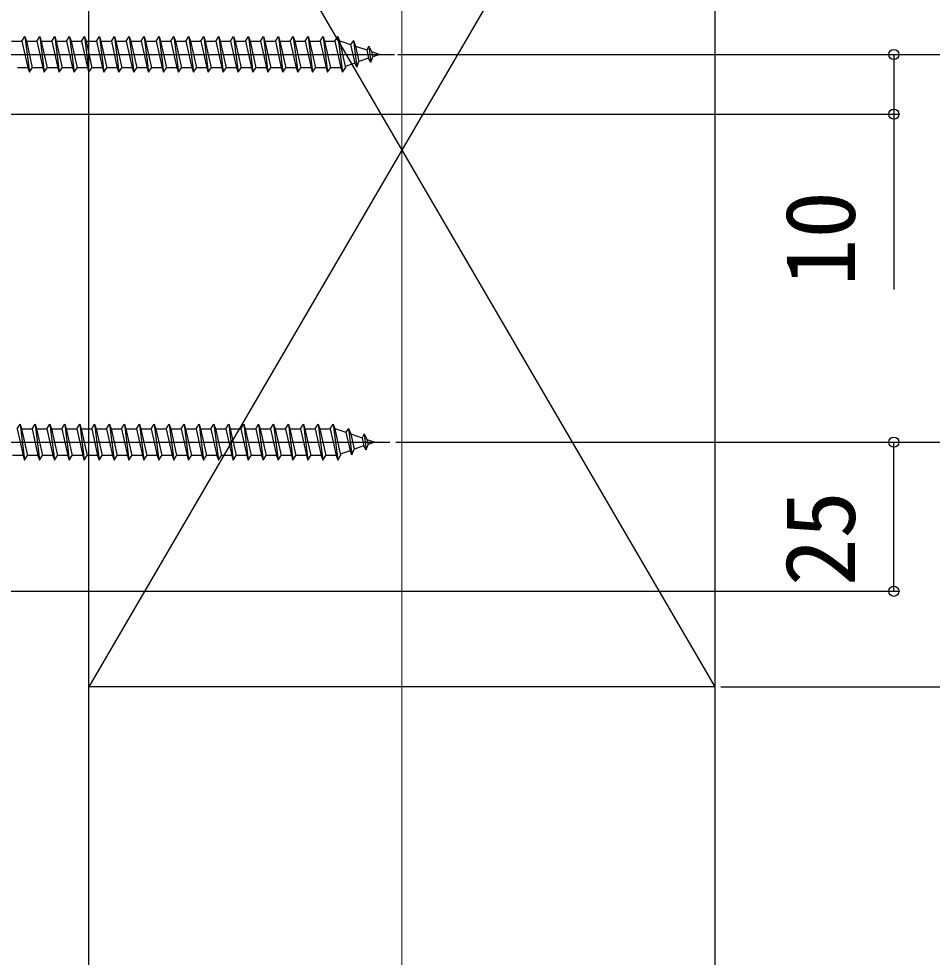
# Model space of a CAD drawing. Units: millimetres, scale not verified. Extents: x -700 to 700, y -1044 to 1038.
# Drawn here: x 288.8 to 441.9, y 271.2 to 428.6 of the extents above; entities that cross this region are included whole.
import ezdxf
from ezdxf.enums import TextEntityAlignment as Align

# ---------------------------------------------------------------- set-up
doc = ezdxf.new("R2010")
doc.units = ezdxf.units.MM
doc.header["$LTSCALE"] = 6
doc.layers.add('0-3_YKK_12', color=2, linetype='Continuous', lineweight=18)
for name, color, linetype in [('0-4_YKK_13', 4, 'Continuous'), ('0-5_YKK_D', 6, 'Continuous'), ('0-7_YSS_K', 3, 'Continuous')]:
    doc.layers.add(name, color=color, linetype=linetype)
doc.styles.add('ＭＳ ゴシック', font='')
doc.styles.get('ＭＳ ゴシック').set_extended_font_data('MS Gothic')

msp = doc.modelspace()

# ---------------------------------------------------------------- linework, layer by layer
at = {"layer": '0-3_YKK_12'}
msp.add_line((353, 862.903), (353, 107.603), dxfattribs=at)
at = {"layer": '0-4_YKK_13'}
for p, q in [((287.55, 424.853), (289.3, 424.853)), ((289.8, 425.603), (290.55, 419.603)), ((290.05, 424.853), (291.8, 424.853)), ((290.05, 424.853), (291.05, 420.353)), ((292.3, 425.603), (293.05, 419.603)), ((292.55, 424.853), (294.3, 424.853)), ((292.55, 424.853), (293.55, 420.353)), ((294.8, 425.603), (295.55, 419.603)), ((295.05, 424.853), (296.8, 424.853)), ((295.05, 424.853), (296.05, 420.353)), ((297.3, 425.603), (298.05, 419.603)), ((297.55, 424.853), (299.3, 424.853)), ((297.55, 424.853), (298.55, 420.353)), ((299.8, 425.603), (300.55, 419.603)), ((300.05, 424.853), (301.05, 420.353)), ((302.3, 425.603), (303.05, 419.603)), ((302.55, 424.853), (304.3, 424.853)), ((302.55, 424.853), (303.55, 420.353)), ((304.8, 425.603), (305.55, 419.603)), ((305.05, 424.853), (306.05, 420.353)), ((307.3, 425.603), (308.05, 419.603)), ((307.55, 424.853), (309.3, 424.853)), ((307.55, 424.853), (308.55, 420.353)), ((309.8, 425.603), (310.55, 419.603)), ((310.05, 424.853), (311.05, 420.353)), ((312.3, 425.603), (313.05, 419.603)), ((312.55, 424.853), (314.3, 424.853)), ((312.55, 424.853), (313.55, 420.353)), ((314.8, 425.603), (315.55, 419.603)), ((315.05, 424.853), (316.05, 420.353)), ((317.3, 425.603), (318.05, 419.603)), ((317.55, 424.853), (319.3, 424.853)), ((317.55, 424.853), (318.55, 420.353)), ((319.8, 425.603), (320.55, 419.603)), ((320.05, 424.853), (321.05, 420.353)), ((322.3, 425.603), (323.05, 419.603)), ((322.55, 424.853), (324.3, 424.853)), ((322.55, 424.853), (323.55, 420.353)), ((324.8, 425.603), (325.55, 419.603)), ((325.05, 424.853), (326.05, 420.353)), ((327.3, 425.603), (328.05, 419.603)), ((327.55, 424.853), (329.3, 424.853)), ((327.55, 424.853), (328.55, 420.353)), ((329.8, 425.603), (330.55, 419.603)), ((330.05, 424.853), (331.05, 420.353)), ((332.3, 425.603), (333.05, 419.603)), ((332.55, 424.853), (334.3, 424.853)), ((332.55, 424.853), (333.55, 420.353)), ((334.8, 425.603), (335.55, 419.603)), ((335.05, 424.853), (336.8, 424.853)), ((335.05, 424.853), (336.05, 420.353)), ((337.3, 425.603), (338.05, 419.603)), ((337.55, 424.853), (338.55, 420.353)), ((337.55, 424.853), (339.3, 424.853)), ((339.8, 425.603), (340.55, 419.603)), ((340.05, 424.853), (341.05, 420.353)), ((340.05, 424.853), (341.8, 424.853)), ((342.3, 425.603), (343.05, 419.603)), ((342.55, 424.853), (342.766, 424.853)), ((342.55, 424.853), (343.55, 420.353)), ((342.766, 424.853), (344.427, 424.281)), ((344.886, 424.916), (344.427, 424.281)), ((344.886, 424.916), (345.239, 424.001)), ((344.886, 424.916), (345.44, 420.481)), ((344.427, 424.281), (345.12, 421.164)), ((345.239, 424.001), (347.134, 423.349)), ((345.239, 424.001), (345.817, 421.403)), ((347.498, 424.016), (347.134, 423.349)), ((347.134, 423.349), (347.442, 421.963)), ((347.498, 424.016), (347.946, 423.069)), ((347.498, 424.016), (347.837, 421.306)), ((252.8, 422.603), (351.8, 422.603)), ((347.442, 421.963), (345.817, 421.403)), ((347.837, 421.306), (347.442, 421.963)), ((347.837, 421.306), (348.139, 422.203)), ((347.946, 423.069), (349.3, 422.603)), ((347.946, 423.069), (348.139, 422.203)), ((349.3, 422.603), (348.139, 422.203)), ((290.3, 420.353), (288.55, 420.353)), ((292.8, 420.353), (291.05, 420.353)), ((295.3, 420.353), (293.55, 420.353)), ((297.8, 420.353), (296.05, 420.353)), ((300.3, 420.353), (298.55, 420.353)), ((302.8, 420.353), (301.05, 420.353)), ((305.3, 420.353), (303.55, 420.353)), ((307.8, 420.353), (306.05, 420.353)), ((310.3, 420.353), (308.55, 420.353)), ((312.8, 420.353), (311.05, 420.353)), ((315.3, 420.353), (313.55, 420.353)), ((317.8, 420.353), (316.05, 420.353)), ((320.3, 420.353), (318.55, 420.353)), ((322.8, 420.353), (321.05, 420.353)), ((325.3, 420.353), (323.55, 420.353)), ((327.8, 420.353), (326.05, 420.353)), ((330.3, 420.353), (328.55, 420.353)), ((332.8, 420.353), (331.05, 420.353)), ((335.3, 420.353), (333.55, 420.353)), ((337.8, 420.353), (336.05, 420.353)), ((340.3, 420.353), (338.55, 420.353)), ((342.766, 420.353), (341.05, 420.353)), ((342.798, 420.364), (342.766, 420.353)), ((345.12, 421.164), (343.494, 420.604)), ((345.44, 420.481), (345.12, 421.164)), ((345.44, 420.481), (345.817, 421.403)), ((289, 360.603), (289.75, 354.603)), ((291.5, 360.603), (292.25, 354.603)), ((294, 360.603), (294.75, 354.603)), ((296.5, 360.603), (297.25, 354.603)), ((299, 360.603), (299.75, 354.603)), ((301.5, 360.603), (302.25, 354.603)), ((304, 360.603), (304.75, 354.603)), ((306.5, 360.603), (307.25, 354.603)), ((309, 360.603), (309.75, 354.603)), ((311.5, 360.603), (312.25, 354.603)), ((314, 360.603), (314.75, 354.603)), ((316.5, 360.603), (317.25, 354.603)), ((319, 360.603), (319.75, 354.603)), ((321.5, 360.603), (322.25, 354.603)), ((324, 360.603), (324.75, 354.603)), ((326.5, 360.603), (327.25, 354.603)), ((329, 360.603), (329.75, 354.603)), ((331.5, 360.603), (332.25, 354.603)), ((334, 360.603), (334.75, 354.603)), ((336.5, 360.603), (337.25, 354.603)), ((339, 360.603), (339.75, 354.603)), ((341.5, 360.603), (342.25, 354.603)), ((289.25, 359.853), (291, 359.853)), ((289.25, 359.853), (290.25, 355.353)), ((291.75, 359.853), (293.5, 359.853)), ((291.75, 359.853), (292.75, 355.353)), ((294.25, 359.853), (296, 359.853)), ((294.25, 359.853), (295.25, 355.353)), ((296.75, 359.853), (298.5, 359.853)), ((296.75, 359.853), (297.75, 355.353)), ((299.25, 359.853), (300.25, 355.353)), ((301.75, 359.853), (303.5, 359.853)), ((301.75, 359.853), (302.75, 355.353)), ((304.25, 359.853), (305.25, 355.353)), ((306.75, 359.853), (308.5, 359.853)), ((306.75, 359.853), (307.75, 355.353)), ((309.25, 359.853), (310.25, 355.353)), ((311.75, 359.853), (313.5, 359.853)), ((311.75, 359.853), (312.75, 355.353)), ((314.25, 359.853), (315.25, 355.353)), ((316.75, 359.853), (318.5, 359.853)), ((316.75, 359.853), (317.75, 355.353)), ((319.25, 359.853), (320.25, 355.353)), ((321.75, 359.853), (323.5, 359.853)), ((321.75, 359.853), (322.75, 355.353)), ((324.25, 359.853), (325.25, 355.353)), ((326.75, 359.853), (328.5, 359.853)), ((326.75, 359.853), (327.75, 355.353)), ((329.25, 359.853), (330.25, 355.353)), ((331.75, 359.853), (333.5, 359.853)), ((331.75, 359.853), (332.75, 355.353)), ((334.25, 359.853), (336, 359.853)), ((334.25, 359.853), (335.25, 355.353)), ((336.75, 359.853), (337.75, 355.353)), ((336.75, 359.853), (338.5, 359.853)), ((339.25, 359.853), (340.25, 355.353)), ((339.25, 359.853), (341, 359.853)), ((341.75, 359.853), (341.966, 359.853)), ((341.75, 359.853), (342.75, 355.353)), ((341.966, 359.853), (343.627, 359.281)), ((344.086, 359.916), (343.627, 359.281)), ((343.627, 359.281), (344.32, 356.164)), ((344.086, 359.916), (344.439, 359.001)), ((344.086, 359.916), (344.64, 355.481)), ((344.439, 359.001), (346.334, 358.349)), ((344.439, 359.001), (345.017, 356.403)), ((346.698, 359.016), (346.334, 358.349)), ((346.698, 359.016), (347.146, 358.069)), ((346.698, 359.016), (347.037, 356.306)), ((252, 357.603), (351, 357.603)), ((346.334, 358.349), (346.642, 356.963)), ((347.037, 356.306), (347.339, 357.203)), ((347.146, 358.069), (348.5, 357.603)), ((347.146, 358.069), (347.339, 357.203)), ((348.5, 357.603), (347.339, 357.203)), ((344.32, 356.164), (342.694, 355.604)), ((344.64, 355.481), (344.32, 356.164)), ((344.64, 355.481), (345.017, 356.403)), ((346.642, 356.963), (345.017, 356.403)), ((347.037, 356.306), (346.642, 356.963)), ((289.5, 355.353), (287.75, 355.353)), ((292, 355.353), (290.25, 355.353)), ((294.5, 355.353), (292.75, 355.353)), ((297, 355.353), (295.25, 355.353)), ((299.5, 355.353), (297.75, 355.353)), ((302, 355.353), (300.25, 355.353)), ((304.5, 355.353), (302.75, 355.353)), ((307, 355.353), (305.25, 355.353)), ((309.5, 355.353), (307.75, 355.353)), ((312, 355.353), (310.25, 355.353)), ((314.5, 355.353), (312.75, 355.353)), ((317, 355.353), (315.25, 355.353)), ((319.5, 355.353), (317.75, 355.353)), ((322, 355.353), (320.25, 355.353)), ((324.5, 355.353), (322.75, 355.353)), ((327, 355.353), (325.25, 355.353)), ((329.5, 355.353), (327.75, 355.353)), ((332, 355.353), (330.25, 355.353)), ((334.5, 355.353), (332.75, 355.353)), ((337, 355.353), (335.25, 355.353)), ((339.5, 355.353), (337.75, 355.353)), ((341.966, 355.353), (340.25, 355.353)), ((341.998, 355.364), (341.966, 355.353))]:
    msp.add_line(p, q, dxfattribs=at)
for points in [[(289.3, 424.853), (289.8, 425.603), (290.05, 424.853)], [(289.3, 424.853), (290.3, 420.353), (290.55, 419.603), (291.05, 420.353)], [(291.8, 424.853), (292.3, 425.603), (292.55, 424.853)], [(291.8, 424.853), (292.8, 420.353), (293.05, 419.603), (293.55, 420.353)], [(294.3, 424.853), (294.8, 425.603), (295.05, 424.853)], [(294.3, 424.853), (295.3, 420.353), (295.55, 419.603), (296.05, 420.353)], [(296.8, 424.853), (297.3, 425.603), (297.55, 424.853)], [(296.8, 424.853), (297.8, 420.353), (298.05, 419.603), (298.55, 420.353)], [(299.3, 424.853), (299.8, 425.603), (300.05, 424.853)], [(299.3, 424.853), (300.3, 420.353), (300.55, 419.603), (301.05, 420.353)], [(300.05, 424.853), (301.8, 424.853), (302.3, 425.603), (302.55, 424.853)], [(301.8, 424.853), (302.8, 420.353), (303.05, 419.603), (303.55, 420.353)], [(304.3, 424.853), (304.8, 425.603), (305.05, 424.853)], [(304.3, 424.853), (305.3, 420.353), (305.55, 419.603), (306.05, 420.353)], [(305.05, 424.853), (306.8, 424.853), (307.3, 425.603), (307.55, 424.853)], [(306.8, 424.853), (307.8, 420.353), (308.05, 419.603), (308.55, 420.353)], [(309.3, 424.853), (309.8, 425.603), (310.05, 424.853)], [(309.3, 424.853), (310.3, 420.353), (310.55, 419.603), (311.05, 420.353)], [(310.05, 424.853), (311.8, 424.853), (312.3, 425.603), (312.55, 424.853)], [(311.8, 424.853), (312.8, 420.353), (313.05, 419.603), (313.55, 420.353)], [(314.3, 424.853), (314.8, 425.603), (315.05, 424.853)], [(314.3, 424.853), (315.3, 420.353), (315.55, 419.603), (316.05, 420.353)], [(315.05, 424.853), (316.8, 424.853), (317.3, 425.603), (317.55, 424.853)], [(316.8, 424.853), (317.8, 420.353), (318.05, 419.603), (318.55, 420.353)], [(319.3, 424.853), (319.8, 425.603), (320.05, 424.853)], [(319.3, 424.853), (320.3, 420.353), (320.55, 419.603), (321.05, 420.353)], [(320.05, 424.853), (321.8, 424.853), (322.3, 425.603), (322.55, 424.853)], [(321.8, 424.853), (322.8, 420.353), (323.05, 419.603), (323.55, 420.353)], [(324.3, 424.853), (324.8, 425.603), (325.05, 424.853)], [(324.3, 424.853), (325.3, 420.353), (325.55, 419.603), (326.05, 420.353)], [(325.05, 424.853), (326.8, 424.853), (327.3, 425.603), (327.55, 424.853)], [(326.8, 424.853), (327.8, 420.353), (328.05, 419.603), (328.55, 420.353)], [(329.3, 424.853), (329.8, 425.603), (330.05, 424.853)], [(329.3, 424.853), (330.3, 420.353), (330.55, 419.603), (331.05, 420.353)], [(330.05, 424.853), (331.8, 424.853), (332.3, 425.603), (332.55, 424.853)], [(331.8, 424.853), (332.8, 420.353), (333.05, 419.603), (333.55, 420.353)], [(334.3, 424.853), (334.8, 425.603), (335.05, 424.853)], [(334.3, 424.853), (335.3, 420.353), (335.55, 419.603), (336.05, 420.353)], [(336.8, 424.853), (337.3, 425.603), (337.55, 424.853)], [(336.8, 424.853), (337.8, 420.353), (338.05, 419.603), (338.55, 420.353)], [(339.3, 424.853), (339.8, 425.603), (340.05, 424.853)], [(339.3, 424.853), (340.3, 420.353), (340.55, 419.603), (341.05, 420.353)], [(341.8, 424.853), (342.3, 425.603), (342.55, 424.853)], [(341.8, 424.853), (342.8, 420.353), (343.05, 419.603), (343.55, 420.353)], [(288.5, 359.853), (289, 360.603), (289.25, 359.853)], [(291, 359.853), (291.5, 360.603), (291.75, 359.853)], [(293.5, 359.853), (294, 360.603), (294.25, 359.853)], [(296, 359.853), (296.5, 360.603), (296.75, 359.853)], [(298.5, 359.853), (299, 360.603), (299.25, 359.853)], [(299.25, 359.853), (301, 359.853), (301.5, 360.603), (301.75, 359.853)], [(303.5, 359.853), (304, 360.603), (304.25, 359.853)], [(304.25, 359.853), (306, 359.853), (306.5, 360.603), (306.75, 359.853)], [(308.5, 359.853), (309, 360.603), (309.25, 359.853)], [(309.25, 359.853), (311, 359.853), (311.5, 360.603), (311.75, 359.853)], [(313.5, 359.853), (314, 360.603), (314.25, 359.853)], [(314.25, 359.853), (316, 359.853), (316.5, 360.603), (316.75, 359.853)], [(318.5, 359.853), (319, 360.603), (319.25, 359.853)], [(319.25, 359.853), (321, 359.853), (321.5, 360.603), (321.75, 359.853)], [(323.5, 359.853), (324, 360.603), (324.25, 359.853)], [(324.25, 359.853), (326, 359.853), (326.5, 360.603), (326.75, 359.853)], [(328.5, 359.853), (329, 360.603), (329.25, 359.853)], [(329.25, 359.853), (331, 359.853), (331.5, 360.603), (331.75, 359.853)], [(333.5, 359.853), (334, 360.603), (334.25, 359.853)], [(336, 359.853), (336.5, 360.603), (336.75, 359.853)], [(338.5, 359.853), (339, 360.603), (339.25, 359.853)], [(341, 359.853), (341.5, 360.603), (341.75, 359.853)], [(288.5, 359.853), (289.5, 355.353), (289.75, 354.603), (290.25, 355.353)], [(291, 359.853), (292, 355.353), (292.25, 354.603), (292.75, 355.353)], [(293.5, 359.853), (294.5, 355.353), (294.75, 354.603), (295.25, 355.353)], [(296, 359.853), (297, 355.353), (297.25, 354.603), (297.75, 355.353)], [(298.5, 359.853), (299.5, 355.353), (299.75, 354.603), (300.25, 355.353)], [(301, 359.853), (302, 355.353), (302.25, 354.603), (302.75, 355.353)], [(303.5, 359.853), (304.5, 355.353), (304.75, 354.603), (305.25, 355.353)], [(306, 359.853), (307, 355.353), (307.25, 354.603), (307.75, 355.353)], [(308.5, 359.853), (309.5, 355.353), (309.75, 354.603), (310.25, 355.353)], [(311, 359.853), (312, 355.353), (312.25, 354.603), (312.75, 355.353)], [(313.5, 359.853), (314.5, 355.353), (314.75, 354.603), (315.25, 355.353)], [(316, 359.853), (317, 355.353), (317.25, 354.603), (317.75, 355.353)], [(318.5, 359.853), (319.5, 355.353), (319.75, 354.603), (320.25, 355.353)], [(321, 359.853), (322, 355.353), (322.25, 354.603), (322.75, 355.353)], [(323.5, 359.853), (324.5, 355.353), (324.75, 354.603), (325.25, 355.353)], [(326, 359.853), (327, 355.353), (327.25, 354.603), (327.75, 355.353)], [(328.5, 359.853), (329.5, 355.353), (329.75, 354.603), (330.25, 355.353)], [(331, 359.853), (332, 355.353), (332.25, 354.603), (332.75, 355.353)], [(333.5, 359.853), (334.5, 355.353), (334.75, 354.603), (335.25, 355.353)], [(336, 359.853), (337, 355.353), (337.25, 354.603), (337.75, 355.353)], [(338.5, 359.853), (339.5, 355.353), (339.75, 354.603), (340.25, 355.353)], [(341, 359.853), (342, 355.353), (342.25, 354.603), (342.75, 355.353)]]:
    msp.add_lwpolyline(points, dxfattribs=at)
at = {"layer": '0-5_YKK_D'}
for p, q in [((352.328, 422.603), (466.5, 422.603)), ((352.328, 422.603), (466.5, 422.603)), ((352.328, 422.603), (436.5, 422.603)), ((262.2, 412.603), (436.5, 412.603)), ((352, 357.603), (466.5, 357.603)), ((352, 357.603), (436.5, 357.603)), ((435.5, 332.603), (435.5, 357.603)), ((262.2, 332.603), (436.5, 332.603)), ((406.5, 316.603), (496.5, 316.603))]:
    msp.add_line(p, q, dxfattribs=at)
msp.add_lwpolyline([(435.5, 422.603), (435.5, 412.603), (435.5, 383.203)], dxfattribs=at)
for centre in [(435.5, 422.603), (435.5, 412.603), (435.5, 357.603), (435.5, 332.603)]:
    msp.add_circle(centre, 0.85, dxfattribs=at)
at = {"layer": '0-7_YSS_K'}
for p, q in [((300.5, 107.603), (300.5, 496.603)), ((405.5, 496.603), (300.5, 316.603)), ((300.5, 496.603), (405.5, 316.603)), ((405.5, 316.603), (405.5, 107.603))]:
    msp.add_line(p, q, dxfattribs=at)
msp.add_lwpolyline([(300.5, 496.603), (405.5, 496.603), (405.5, 316.603), (300.5, 316.603)], close=True, dxfattribs=at)

# ---------------------------------------------------------------- texts
at = {"layer": '0-5_YKK_D', "style": 'ＭＳ ゴシック'}
for s, p in [('10', (432.5, 383.748)), ('25', (432.5, 333.466))]:
    msp.add_text(s, height=11.73, rotation=90, dxfattribs=at).set_placement(p, align=Align.BOTTOM_LEFT)

doc.saveas('drawing.dxf')
